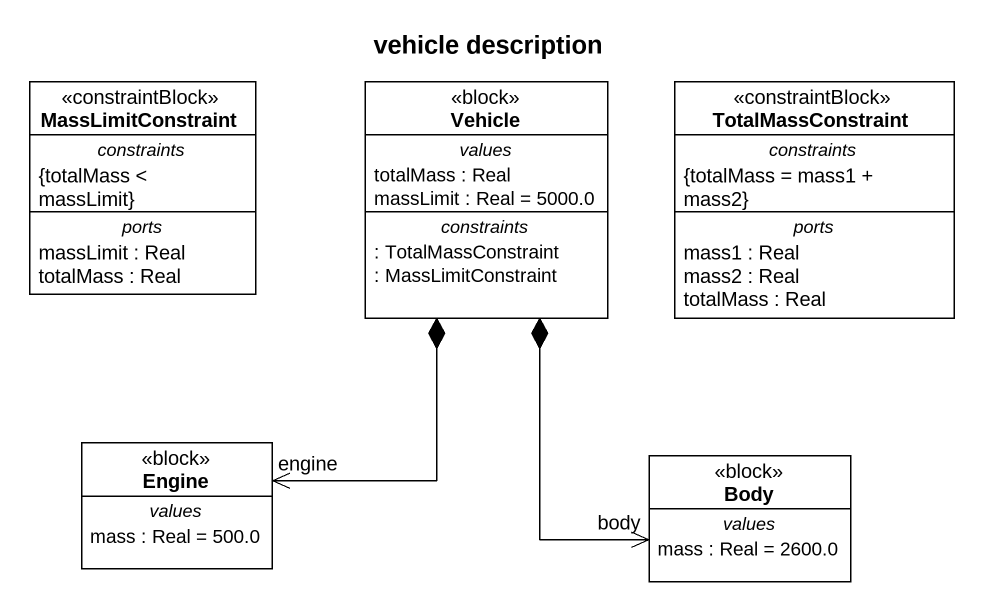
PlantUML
@startuml
title vehicle description
hide circle
hide empty members
class MassLimitConstraint <<constraintBlock>> {
  -- constraints --
  {totalMass < massLimit}
  -- ports --
  massLimit : Real
  totalMass : Real
}
class Vehicle <<block>> {
  -- values --
  totalMass : Real
  massLimit : Real = 5000.0
  -- constraints --
  : TotalMassConstraint
  : MassLimitConstraint
}
class TotalMassConstraint <<constraintBlock>> {
  -- constraints --
  {totalMass = mass1 + mass2}
  -- ports --
  mass1 : Real
  mass2 : Real
  totalMass : Real
}
class Engine <<block>> {
  -- values --
  mass : Real = 500.0
}
class Body <<block>> {
  -- values --
  mass : Real = 2600.0
}
Vehicle *--> "engine" Engine
Vehicle *--> "body" Body
@enduml
